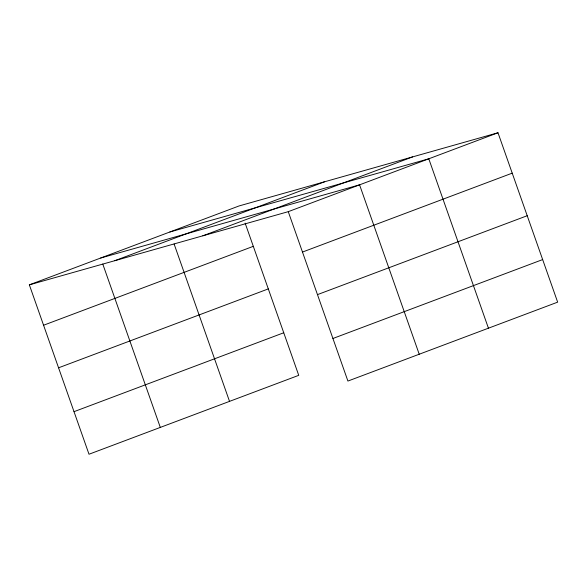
<?xml version="1.0" encoding="UTF-8"?>
<svg xmlns="http://www.w3.org/2000/svg" width="587" height="587" viewBox="0 0 587 587"><rect width="100%" height="100%" fill="white"/><g stroke="black" fill="none" stroke-linecap="round" stroke-linejoin="round"><path stroke-width="0.88" d="M29.35 284.849L239.085 205.942L497.996 132.765L557.65 302.151L347.915 381.058L288.261 211.665L29.35 284.849L89.004 454.235L298.739 375.335L245.139 223.126M114.788 260.701L324.53 181.794M202.823 235.82L412.558 156.912M288.261 211.665L497.996 132.765M43.57 325.235L253.313 246.327M302.481 252.058L512.224 173.15M58.561 367.807L268.303 288.899M317.479 294.623L527.214 215.722M74.013 411.67L283.748 332.763M332.924 338.486L542.659 259.579M169.87 231.982L428.789 158.798L488.435 328.192M100.663 258.023L359.574 184.839L419.221 354.232M174.112 244.009L229.524 401.369M102.776 264.033L160.31 427.409"/></g></svg>
